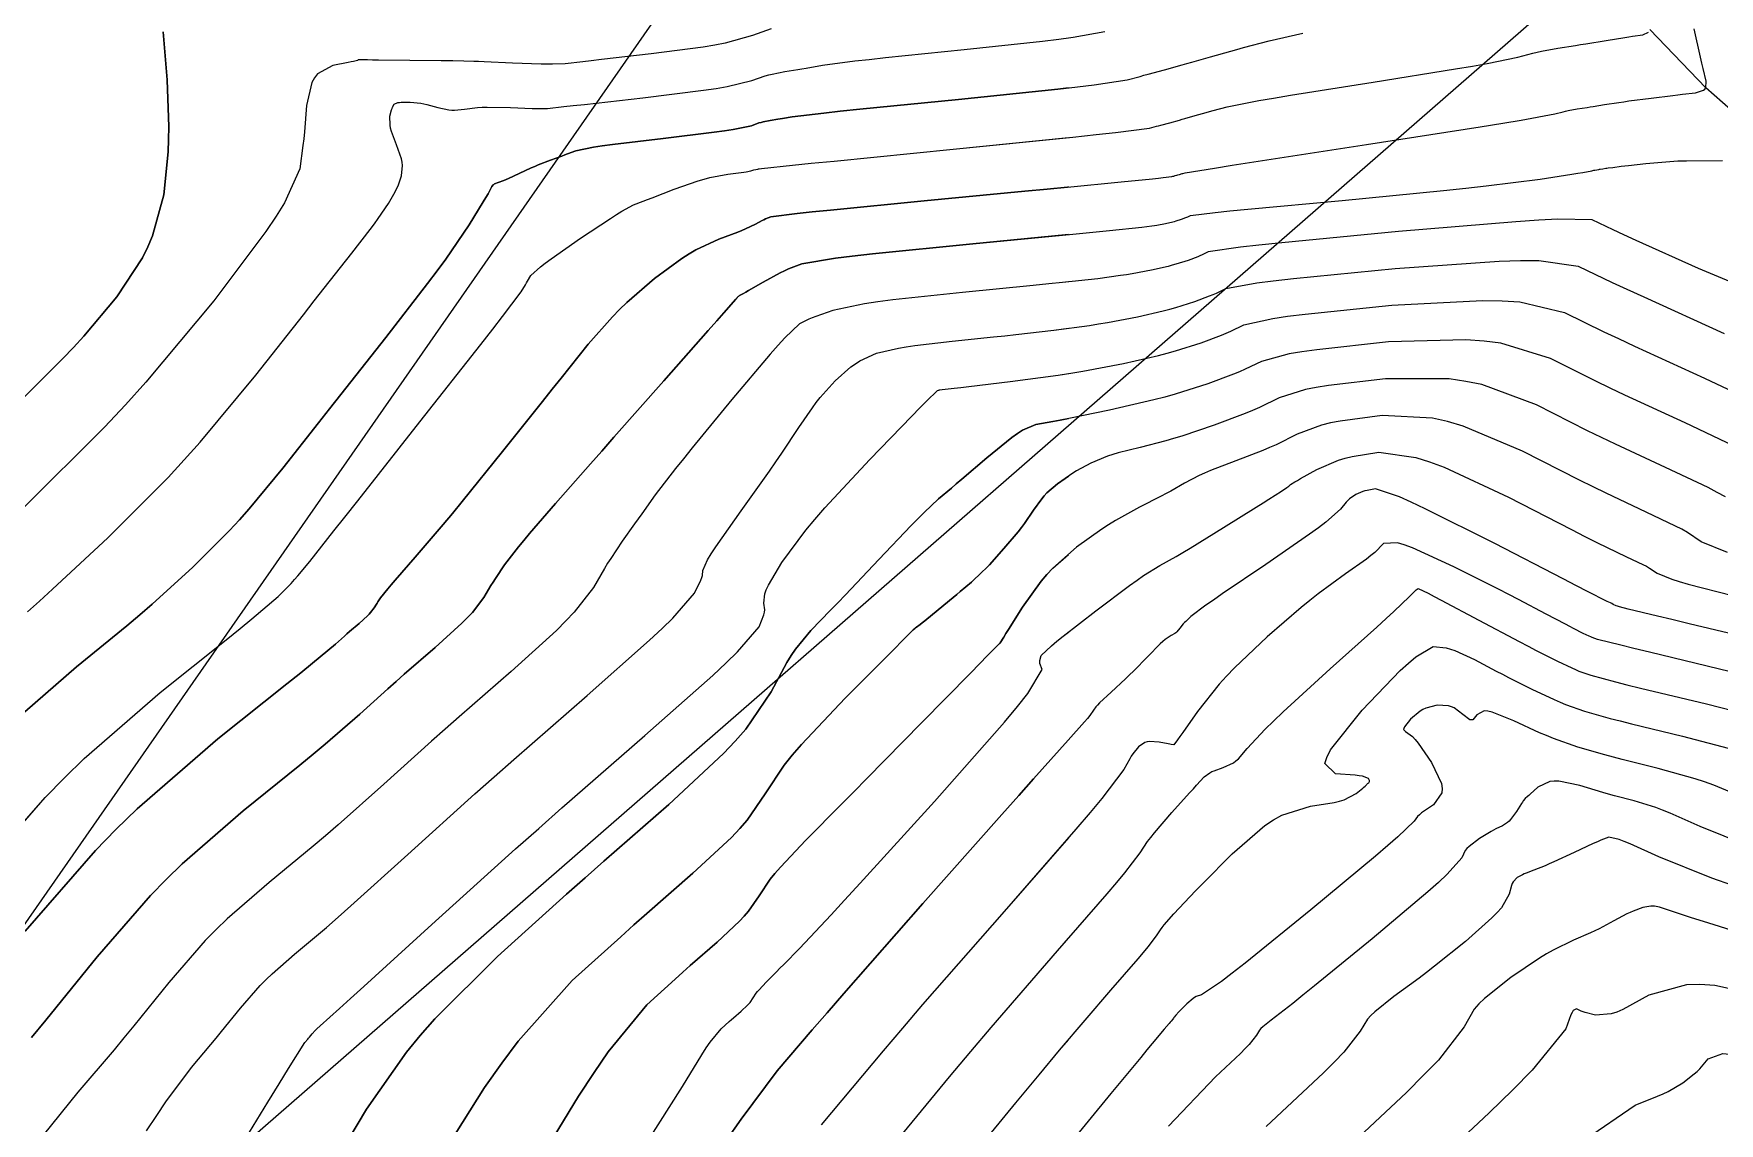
# Model space of a CAD drawing. Header units: metres. Extents: x 837117 to 838479, y 1189012 to 1191015.
# Drawn here: x 837826.3 to 837905.5, y 1189576 to 1189627.2 of the extents above; entities that cross this region are included whole.
import ezdxf

# ---------------------------------------------------------------- set-up
doc = ezdxf.new("R2010")
doc.units = ezdxf.units.M
doc.header["$LTSCALE"] = 0.3
for name, color, linetype in [('COTAS 10', 1, 'Continuous'), ('COTAS INT', 252, 'Continuous'), ('DRENAJE', 5, 'Continuous'), ('VIA1', 50, 'Continuous'), ('VIA2', 121, 'Continuous')]:
    doc.layers.add(name, color=color, linetype=linetype)

msp = doc.modelspace()

# ---------------------------------------------------------------- linework, layer by layer
at = {"layer": 'COTAS 10'}
for points in [[(837825.726, 1189609.963), (837827.701, 1189611.924), (837828.2, 1189612.453), (837828.678, 1189612.977), (837830.233, 1189614.821), (837831.434, 1189616.656), (837831.689, 1189617.174), (837831.911, 1189617.697), (837832.431, 1189619.622), (837832.64, 1189621.638), (837832.665, 1189622.219), (837832.676, 1189622.809), (837832.596, 1189625.022), (837832.445, 1189626.898), (837832.411, 1189627.277)], [(837832.411, 1189627.277), (837832.445, 1189626.898), (837832.596, 1189625.022), (837832.676, 1189622.809), (837832.665, 1189622.219), (837832.64, 1189621.638), (837832.431, 1189619.622), (837831.911, 1189617.697), (837831.689, 1189617.174), (837831.434, 1189616.656), (837830.233, 1189614.821), (837828.678, 1189612.977), (837828.2, 1189612.453), (837827.701, 1189611.924), (837825.726, 1189609.963)], [(837825.93, 1189585.033), (837829.223, 1189588.816), (837830.191, 1189589.806), (837831.183, 1189590.773), (837834.967, 1189594.06), (837838.215, 1189596.647), (837838.869, 1189597.172), (837839.417, 1189597.614), (837840.509, 1189598.518), (837840.92, 1189598.889), (837841.038, 1189598.994), (837841.158, 1189599.1), (837841.608, 1189599.491), (837841.998, 1189599.845), (837842.08, 1189599.927), (837842.152, 1189600.002), (837842.317, 1189600.216), (837842.421, 1189600.392), (837842.453, 1189600.444), (837842.487, 1189600.496), (837842.621, 1189600.694), (837842.959, 1189601.11), (837843.12, 1189601.3), (837843.311, 1189601.522), (837844.249, 1189602.594), (837845.564, 1189604.136), (837845.993, 1189604.655), (837846.451, 1189605.213), (837848.341, 1189607.559), (837850.222, 1189609.917), (837850.674, 1189610.483), (837851.097, 1189611.01), (837852.375, 1189612.599), (837853.513, 1189613.889), (837853.846, 1189614.228), (837854.187, 1189614.559), (837855.488, 1189615.691), (837856.775, 1189616.632), (837857.108, 1189616.842), (837857.43, 1189617.031), (837858.511, 1189617.535), (837859.392, 1189617.864), (837859.589, 1189617.943), (837859.765, 1189618.017), (837860.232, 1189618.243), (837860.544, 1189618.411), (837860.623, 1189618.45), (837860.698, 1189618.485), (837860.943, 1189618.581), (837862.184, 1189618.742), (837862.888, 1189618.817), (837863.749, 1189618.905), (837868.157, 1189619.337), (837872.877, 1189619.79), (837873.933, 1189619.892), (837874.881, 1189619.983), (837877.401, 1189620.229), (837878.868, 1189620.376), (837879.152, 1189620.405), (837879.384, 1189620.43), (837879.78, 1189620.477), (837879.837, 1189620.492), (837879.873, 1189620.502), (837879.946, 1189620.522), (837880.025, 1189620.544), (837880.069, 1189620.556), (837880.151, 1189620.579), (837880.27, 1189620.613), (837880.299, 1189620.621), (837880.414, 1189620.652), (837881.795, 1189620.876), (837882.622, 1189621.005), (837883.642, 1189621.165), (837888.933, 1189621.983), (837894.273, 1189622.818), (837895.324, 1189622.987), (837896.191, 1189623.129), (837897.777, 1189623.42), (837898.168, 1189623.525), (837898.28, 1189623.551), (837898.395, 1189623.575), (837898.826, 1189623.652), (837899.292, 1189623.724), (837899.428, 1189623.746), (837899.569, 1189623.769), (837900.104, 1189623.858), (837900.779, 1189623.961), (837901.007, 1189623.993), (837901.254, 1189624.027), (837902.292, 1189624.159), (837903.316, 1189624.285), (837903.553, 1189624.314), (837903.77, 1189624.341), (837904.387, 1189624.416), (837904.758, 1189624.535), (837904.821, 1189624.588), (837904.866, 1189624.651), (837904.883, 1189624.953), (837904.737, 1189625.55), (837904.68, 1189625.799), (837904.615, 1189626.084), (837904.32, 1189627.416)], [(837874.923, 1189619.987), (837874.881, 1189619.983), (837873.933, 1189619.892), (837872.877, 1189619.79), (837868.157, 1189619.337), (837863.749, 1189618.905), (837862.888, 1189618.817), (837862.184, 1189618.742), (837860.943, 1189618.581), (837860.698, 1189618.485), (837860.623, 1189618.45), (837860.544, 1189618.411), (837860.232, 1189618.243), (837859.765, 1189618.017), (837859.589, 1189617.943), (837859.392, 1189617.864), (837858.511, 1189617.535), (837857.43, 1189617.031), (837857.108, 1189616.842), (837856.775, 1189616.632), (837855.488, 1189615.691), (837854.187, 1189614.559), (837853.846, 1189614.228), (837853.513, 1189613.889), (837852.375, 1189612.599), (837851.097, 1189611.01), (837850.674, 1189610.483), (837850.222, 1189609.917), (837848.341, 1189607.559), (837846.451, 1189605.213), (837845.993, 1189604.655), (837845.564, 1189604.136), (837844.249, 1189602.594), (837843.311, 1189601.522), (837843.12, 1189601.3), (837842.959, 1189601.11), (837842.621, 1189600.694), (837842.487, 1189600.496), (837842.453, 1189600.444), (837842.421, 1189600.392), (837842.317, 1189600.216), (837842.152, 1189600.002), (837842.08, 1189599.927), (837841.998, 1189599.845), (837841.608, 1189599.491), (837841.158, 1189599.1), (837841.038, 1189598.994), (837840.92, 1189598.889), (837840.509, 1189598.518), (837839.417, 1189597.614), (837838.869, 1189597.172), (837838.215, 1189596.647), (837834.967, 1189594.06), (837831.183, 1189590.773), (837830.191, 1189589.806), (837829.223, 1189588.816), (837825.93, 1189585.033)], [(837906.498, 1189607.675), (837903.893, 1189608.913), (837901.068, 1189610.21), (837900.364, 1189610.542), (837899.696, 1189610.862), (837897.565, 1189611.924), (837895.24, 1189612.644), (837894.448, 1189612.749), (837893.592, 1189612.814), (837889.966, 1189612.709), (837886.589, 1189612.343), (837885.89, 1189612.244), (837885.294, 1189612.145), (837883.995, 1189611.795), (837883.224, 1189611.423), (837882.961, 1189611.31), (837882.676, 1189611.193), (837881.469, 1189610.736), (837879.942, 1189610.252), (837879.456, 1189610.119), (837878.942, 1189609.986), (837876.857, 1189609.507), (837874.948, 1189609.112), (837874.546, 1189609.032), (837874.198, 1189608.965), (837873.398, 1189608.829), (837872.774, 1189608.557), (837872.538, 1189608.404), (837872.275, 1189608.219), (837871.094, 1189607.269), (837869.919, 1189606.263), (837869.66, 1189606.042), (837869.428, 1189605.846), (837868.83, 1189605.346), (837868.148, 1189604.704), (837867.865, 1189604.419), (837867.54, 1189604.086), (837866.025, 1189602.495), (837864.45, 1189600.83), (837864.089, 1189600.451), (837863.759, 1189600.106), (837862.835, 1189599.158), (837862.113, 1189598.278), (837861.911, 1189597.977), (837861.707, 1189597.651), (837860.962, 1189596.268), (837859.767, 1189594.518), (837859.281, 1189593.961), (837858.727, 1189593.372), (837856.162, 1189590.986), (837853.099, 1189588.313), (837852.231, 1189587.544), (837851.355, 1189586.763), (837848.117, 1189583.838), (837845.167, 1189580.91), (837844.473, 1189580.126), (837843.831, 1189579.355), (837841.955, 1189576.667), (837840.258, 1189573.802)], [(837840.258, 1189573.802), (837841.955, 1189576.667), (837843.831, 1189579.355), (837844.473, 1189580.126), (837845.167, 1189580.91), (837848.117, 1189583.838), (837851.355, 1189586.763), (837852.231, 1189587.544), (837853.099, 1189588.313), (837856.162, 1189590.986), (837858.727, 1189593.372), (837859.281, 1189593.961), (837859.767, 1189594.518), (837860.962, 1189596.268), (837861.707, 1189597.651), (837861.911, 1189597.977), (837862.113, 1189598.278), (837862.835, 1189599.158), (837863.759, 1189600.106), (837864.089, 1189600.451), (837864.45, 1189600.83), (837866.025, 1189602.495), (837867.54, 1189604.086), (837867.865, 1189604.419), (837868.148, 1189604.704), (837868.83, 1189605.346), (837869.428, 1189605.846), (837869.66, 1189606.042), (837869.919, 1189606.263), (837871.094, 1189607.269), (837872.275, 1189608.219), (837872.538, 1189608.404), (837872.774, 1189608.557), (837873.398, 1189608.829), (837874.198, 1189608.965), (837874.546, 1189609.032), (837874.923, 1189609.107)], [(837906.026, 1189597.221), (837902.224, 1189598.132), (837901.479, 1189598.312), (837900.868, 1189598.461), (837899.771, 1189598.736), (837899.531, 1189598.822), (837899.459, 1189598.852), (837899.385, 1189598.884), (837899.098, 1189599.018), (837898.649, 1189599.248), (837898.473, 1189599.341), (837898.274, 1189599.445), (837897.368, 1189599.926), (837896.062, 1189600.609), (837895.61, 1189600.841), (837895.12, 1189601.091), (837893.024, 1189602.151), (837891.09, 1189603.036), (837890.701, 1189603.176), (837890.376, 1189603.272), (837889.732, 1189603.238), (837889.317, 1189602.819), (837889.137, 1189602.671), (837888.929, 1189602.509), (837887.939, 1189601.811), (837886.659, 1189600.879), (837886.269, 1189600.57), (837885.862, 1189600.239), (837884.26, 1189598.86), (837882.72, 1189597.396), (837882.352, 1189597.011), (837882.01, 1189596.635), (837880.986, 1189595.351), (837880.293, 1189594.364), (837880.16, 1189594.176), (837880.051, 1189594.024), (837879.872, 1189593.78), (837879.759, 1189593.797), (837879.693, 1189593.81), (837879.611, 1189593.826), (837879.193, 1189593.914), (837878.728, 1189593.948), (837878.618, 1189593.93), (837878.515, 1189593.9), (837878.211, 1189593.694), (837877.954, 1189593.358), (837877.88, 1189593.246), (837877.806, 1189593.126), (837877.53, 1189592.623), (837876.496, 1189591.263), (837875.944, 1189590.602), (837875.277, 1189589.818), (837871.905, 1189585.957), (837868.079, 1189581.582), (837867.126, 1189580.473), (837866.218, 1189579.409), (837863.32, 1189575.937)], [(837906.132, 1189587.181), (837905.145, 1189587.528), (837902.663, 1189588.518), (837901.31, 1189589.134), (837901.034, 1189589.247), (837900.801, 1189589.335), (837900.314, 1189589.444), (837899.936, 1189589.3), (837899.771, 1189589.228), (837899.58, 1189589.143), (837898.673, 1189588.722), (837897.728, 1189588.284), (837897.513, 1189588.189), (837897.318, 1189588.105), (837896.785, 1189587.894), (837896.42, 1189587.756), (837896.332, 1189587.719), (837896.25, 1189587.681), (837896, 1189587.545), (837895.814, 1189587.343), (837895.771, 1189587.264), (837895.733, 1189587.174), (837895.629, 1189586.763), (837895.266, 1189586.133), (837895.065, 1189585.904), (837894.82, 1189585.652), (837893.569, 1189584.545), (837892.121, 1189583.382), (837891.75, 1189583.094), (837891.394, 1189582.821), (837890.217, 1189581.958), (837889.311, 1189581.243), (837889.125, 1189581.064), (837888.967, 1189580.893), (837888.631, 1189580.34), (837887.861, 1189579.347), (837887.43, 1189578.898), (837886.904, 1189578.374), (837884.218, 1189575.851)], [(837874.923, 1189589.413), (837871.905, 1189585.957), (837868.079, 1189581.582), (837867.126, 1189580.473), (837866.218, 1189579.409), (837863.32, 1189575.937)]]:
    msp.add_lwpolyline(points, dxfattribs=at)
at = {"layer": 'COTAS INT'}
for points in [[(837824.923, 1189589.084), (837826.857, 1189591.304), (837827.767, 1189592.236), (837828.701, 1189593.145), (837832.263, 1189596.239), (837835.371, 1189598.724), (837836.017, 1189599.249), (837836.572, 1189599.703), (837837.802, 1189600.756), (837838.412, 1189601.369), (837838.576, 1189601.546), (837838.737, 1189601.726), (837839.3, 1189602.403), (837840.426, 1189603.831), (837840.942, 1189604.485), (837841.546, 1189605.251), (837844.467, 1189608.951), (837847.323, 1189612.583), (837847.888, 1189613.307), (837848.353, 1189613.909), (837849.217, 1189615.063), (837849.423, 1189615.396), (837849.475, 1189615.481), (837849.524, 1189615.561), (837849.682, 1189615.824), (837850.125, 1189616.238), (837850.354, 1189616.415), (837850.629, 1189616.618), (837852.008, 1189617.576), (837853.412, 1189618.507), (837853.703, 1189618.693), (837853.953, 1189618.848), (837854.501, 1189619.149), (837854.959, 1189619.321), (837855.152, 1189619.394), (837855.372, 1189619.479), (837856.406, 1189619.88), (837857.535, 1189620.279), (837857.815, 1189620.362), (837858.081, 1189620.434), (837858.925, 1189620.595), (837859.55, 1189620.67), (837859.677, 1189620.688), (837859.785, 1189620.704), (837860.009, 1189620.751), (837860.103, 1189620.784), (837860.153, 1189620.798), (837860.241, 1189620.816), (837860.335, 1189620.83), (837860.363, 1189620.835), (837860.393, 1189620.84), (837860.509, 1189620.86), (837861.965, 1189621.012), (837862.838, 1189621.1), (837863.916, 1189621.207), (837869.509, 1189621.763), (837875.137, 1189622.33), (837876.237, 1189622.446), (837877.137, 1189622.544), (837878.734, 1189622.746), (837879.063, 1189622.837), (837879.164, 1189622.865), (837879.27, 1189622.894), (837879.689, 1189623.008), (837880.143, 1189623.133), (837880.271, 1189623.168), (837880.4, 1189623.205), (837880.872, 1189623.339), (837881.395, 1189623.486), (837881.556, 1189623.531), (837881.724, 1189623.576), (837882.387, 1189623.755), (837883.867, 1189624.047), (837884.551, 1189624.165), (837885.353, 1189624.298), (837889.235, 1189624.913), (837893.111, 1189625.531), (837893.909, 1189625.666), (837894.587, 1189625.786), (837896.04, 1189626.091), (837896.736, 1189626.279), (837896.937, 1189626.325), (837897.141, 1189626.369), (837897.908, 1189626.505), (837898.738, 1189626.634), (837898.982, 1189626.673), (837899.232, 1189626.713), (837900.186, 1189626.871), (837901.053, 1189627.015), (837901.249, 1189627.046), (837901.425, 1189627.073), (837901.902, 1189627.14), (837902.165, 1189627.257)], [(837860.972, 1189627.41), (837860.088, 1189627.097), (837858.81, 1189626.746), (837858.323, 1189626.652), (837857.778, 1189626.559), (837855.328, 1189626.234), (837852.988, 1189625.971), (837852.512, 1189625.918), (837852.111, 1189625.872), (837851.282, 1189625.777), (837850.695, 1189625.757), (837850.446, 1189625.759), (837850.159, 1189625.764), (837848.811, 1189625.811), (837847.492, 1189625.867), (837847.223, 1189625.878), (837846.995, 1189625.887), (837846.523, 1189625.904), (837846.011, 1189625.91), (837845.758, 1189625.913), (837845.457, 1189625.917), (837842.514, 1189625.948), (837842.233, 1189625.951), (837842.003, 1189625.954), (837841.614, 1189625.959), (837841.573, 1189625.956), (837841.563, 1189625.954), (837841.554, 1189625.951), (837841.53, 1189625.935), (837841.342, 1189625.886), (837841.23, 1189625.861), (837841.093, 1189625.832), (837840.381, 1189625.689), (837839.655, 1189625.298), (837839.509, 1189625.112), (837839.387, 1189624.893), (837839.144, 1189623.822), (837839.042, 1189622.58), (837839.008, 1189622.253), (837838.973, 1189621.933), (837838.826, 1189620.838), (837838.109, 1189619.25), (837837.714, 1189618.618), (837837.234, 1189617.904), (837834.792, 1189614.633), (837831.592, 1189610.818), (837830.633, 1189609.761), (837829.644, 1189608.703), (837825.81, 1189604.882)], [(837860.972, 1189627.41), (837860.088, 1189627.097), (837858.81, 1189626.746), (837858.323, 1189626.652), (837857.778, 1189626.559), (837855.328, 1189626.234), (837852.988, 1189625.971), (837852.512, 1189625.918), (837852.111, 1189625.872), (837851.282, 1189625.777), (837850.695, 1189625.757), (837850.446, 1189625.759), (837850.159, 1189625.764), (837848.811, 1189625.811), (837847.492, 1189625.867), (837847.223, 1189625.878), (837846.995, 1189625.887), (837846.523, 1189625.904), (837846.011, 1189625.91), (837845.758, 1189625.913), (837845.457, 1189625.917), (837842.514, 1189625.948), (837842.233, 1189625.951), (837842.003, 1189625.954), (837841.614, 1189625.959), (837841.573, 1189625.956), (837841.563, 1189625.954), (837841.554, 1189625.951), (837841.53, 1189625.935), (837841.342, 1189625.886), (837841.23, 1189625.861), (837841.093, 1189625.832), (837840.381, 1189625.689), (837839.655, 1189625.298), (837839.509, 1189625.112), (837839.387, 1189624.893), (837839.144, 1189623.822), (837839.042, 1189622.58), (837839.008, 1189622.253), (837838.973, 1189621.933), (837838.826, 1189620.838), (837838.109, 1189619.25), (837837.714, 1189618.618), (837837.234, 1189617.904), (837834.792, 1189614.633), (837831.592, 1189610.818), (837830.633, 1189609.761), (837829.644, 1189608.703), (837825.81, 1189604.882)], [(837825.912, 1189595.342), (837828.332, 1189597.444), (837830.706, 1189599.381), (837831.311, 1189599.894), (837831.893, 1189600.397), (837833.804, 1189602.132), (837835.524, 1189603.859), (837835.986, 1189604.358), (837836.44, 1189604.865), (837838.028, 1189606.772), (837839.709, 1189608.909), (837840.223, 1189609.562), (837840.758, 1189610.24), (837842.866, 1189612.911), (837844.83, 1189615.453), (837845.275, 1189616.051), (837845.678, 1189616.603), (837846.773, 1189618.212), (837847.434, 1189619.284), (837847.562, 1189619.496), (837847.667, 1189619.672), (837847.848, 1189620.003), (837847.909, 1189620.088), (837847.938, 1189620.109), (837847.972, 1189620.129), (837848.139, 1189620.191), (837848.413, 1189620.289), (837848.515, 1189620.332), (837848.627, 1189620.382), (837849.126, 1189620.619), (837849.699, 1189620.887), (837849.858, 1189620.956), (837850.018, 1189621.023), (837850.599, 1189621.247), (837851.136, 1189621.442), (837851.268, 1189621.491), (837851.393, 1189621.537), (837851.785, 1189621.687), (837852.626, 1189621.858), (837853.034, 1189621.918), (837853.518, 1189621.984), (837855.899, 1189622.27), (837858.283, 1189622.557), (837858.769, 1189622.625), (837859.18, 1189622.687), (837860.035, 1189622.866), (837860.392, 1189622.993), (837860.489, 1189623.021), (837860.584, 1189623.046), (837860.921, 1189623.114), (837861.278, 1189623.169), (837861.387, 1189623.187), (837861.5, 1189623.206), (837861.944, 1189623.282), (837863.431, 1189623.459), (837864.201, 1189623.541), (837865.127, 1189623.637), (837869.768, 1189624.103), (837874.423, 1189624.584), (837875.359, 1189624.688), (837876.141, 1189624.781), (837877.688, 1189625.015), (837878.289, 1189625.182), (837878.474, 1189625.233), (837878.667, 1189625.286), (837879.432, 1189625.494), (837880.261, 1189625.722), (837880.495, 1189625.787), (837880.73, 1189625.853), (837881.593, 1189626.098), (837882.549, 1189626.367), (837882.842, 1189626.448), (837883.148, 1189626.532), (837884.359, 1189626.858), (837885.94, 1189627.219)], [(837826.042, 1189600.038), (837826.604, 1189600.539), (837827.214, 1189601.091), (837829.807, 1189603.507), (837832.637, 1189606.348), (837833.396, 1189607.169), (837834.144, 1189608.004), (837836.755, 1189611.142), (837838.993, 1189613.987), (837839.505, 1189614.638), (837839.971, 1189615.229), (837841.265, 1189616.871), (837842.132, 1189617.993), (837842.328, 1189618.257), (837842.506, 1189618.501), (837842.989, 1189619.211), (837843.303, 1189619.762), (837843.374, 1189619.905), (837843.438, 1189620.044), (837843.609, 1189620.511), (837843.649, 1189621.002), (837843.629, 1189621.155), (837843.597, 1189621.316), (837843.369, 1189621.962), (837843.131, 1189622.592), (837843.092, 1189622.743), (837843.065, 1189622.884), (837843.061, 1189623.309), (837843.135, 1189623.615), (837843.156, 1189623.681), (837843.178, 1189623.739), (837843.26, 1189623.881), (837843.426, 1189623.948), (837843.5, 1189623.959), (837843.587, 1189623.967), (837844.005, 1189623.969), (837844.509, 1189623.92), (837844.65, 1189623.896), (837844.793, 1189623.867), (837845.315, 1189623.726), (837845.827, 1189623.609), (837845.963, 1189623.597), (837846.097, 1189623.593), (837846.561, 1189623.648), (837847.164, 1189623.726), (837847.386, 1189623.737), (837847.631, 1189623.742), (837848.714, 1189623.721), (837849.734, 1189623.681), (837849.94, 1189623.675), (837850.112, 1189623.671), (837850.458, 1189623.673), (837851.224, 1189623.76), (837851.661, 1189623.809), (837852.195, 1189623.869), (837854.939, 1189624.176), (837857.781, 1189624.53), (837858.377, 1189624.62), (837858.891, 1189624.705), (837860.062, 1189624.982), (837860.682, 1189625.201), (837860.85, 1189625.25), (837861.016, 1189625.294), (837861.6, 1189625.412), (837862.221, 1189625.508), (837862.41, 1189625.539), (837862.607, 1189625.572), (837863.379, 1189625.705), (837864.897, 1189625.906), (837865.564, 1189625.982), (837866.339, 1189626.066), (837870.027, 1189626.444), (837873.709, 1189626.837), (837874.481, 1189626.931), (837875.144, 1189627.019), (837876.642, 1189627.284)], [(837826.042, 1189600.038), (837826.604, 1189600.539), (837827.214, 1189601.091), (837829.807, 1189603.507), (837832.637, 1189606.348), (837833.396, 1189607.169), (837834.144, 1189608.004), (837836.755, 1189611.142), (837838.993, 1189613.987), (837839.505, 1189614.638), (837839.971, 1189615.229), (837841.265, 1189616.871), (837842.132, 1189617.993), (837842.328, 1189618.257), (837842.506, 1189618.501), (837842.989, 1189619.211), (837843.303, 1189619.762), (837843.374, 1189619.905), (837843.438, 1189620.044), (837843.609, 1189620.511), (837843.649, 1189621.002), (837843.629, 1189621.155), (837843.597, 1189621.316), (837843.369, 1189621.962), (837843.131, 1189622.592), (837843.092, 1189622.743), (837843.065, 1189622.884), (837843.061, 1189623.309), (837843.135, 1189623.615), (837843.156, 1189623.681), (837843.178, 1189623.739), (837843.26, 1189623.881), (837843.426, 1189623.948), (837843.5, 1189623.959), (837843.587, 1189623.967), (837844.005, 1189623.969), (837844.509, 1189623.92), (837844.65, 1189623.896), (837844.793, 1189623.867), (837845.315, 1189623.726), (837845.827, 1189623.609), (837845.963, 1189623.597), (837846.097, 1189623.593), (837846.561, 1189623.648), (837847.164, 1189623.726), (837847.386, 1189623.737), (837847.631, 1189623.742), (837848.714, 1189623.721), (837849.734, 1189623.681), (837849.94, 1189623.675), (837850.112, 1189623.671), (837850.458, 1189623.673), (837851.224, 1189623.76), (837851.661, 1189623.809), (837852.195, 1189623.869), (837854.939, 1189624.176), (837857.781, 1189624.53), (837858.377, 1189624.62), (837858.891, 1189624.705), (837860.062, 1189624.982), (837860.682, 1189625.201), (837860.85, 1189625.25), (837861.016, 1189625.294), (837861.6, 1189625.412), (837862.221, 1189625.508), (837862.41, 1189625.539), (837862.607, 1189625.572), (837863.379, 1189625.705), (837864.897, 1189625.906), (837865.564, 1189625.982), (837866.339, 1189626.066), (837870.027, 1189626.444), (837873.709, 1189626.837), (837874.481, 1189626.931), (837874.923, 1189626.99)], [(837874.923, 1189624.64), (837874.423, 1189624.584), (837869.768, 1189624.103), (837865.127, 1189623.637), (837864.201, 1189623.541), (837863.431, 1189623.459), (837861.944, 1189623.282), (837861.5, 1189623.206), (837861.387, 1189623.187), (837861.278, 1189623.169), (837860.921, 1189623.114), (837860.584, 1189623.046), (837860.489, 1189623.021), (837860.392, 1189622.993), (837860.035, 1189622.866), (837859.18, 1189622.687), (837858.769, 1189622.625), (837858.283, 1189622.557), (837855.899, 1189622.27), (837853.518, 1189621.984), (837853.034, 1189621.918), (837852.626, 1189621.858), (837851.785, 1189621.687), (837851.393, 1189621.537), (837851.268, 1189621.491), (837851.136, 1189621.442), (837850.599, 1189621.247), (837850.018, 1189621.023), (837849.858, 1189620.956), (837849.699, 1189620.887), (837849.126, 1189620.619), (837848.627, 1189620.382), (837848.515, 1189620.332), (837848.413, 1189620.289), (837848.139, 1189620.191), (837847.972, 1189620.129), (837847.938, 1189620.109), (837847.909, 1189620.088), (837847.848, 1189620.003), (837847.667, 1189619.672), (837847.562, 1189619.496), (837847.434, 1189619.284), (837846.773, 1189618.212), (837845.678, 1189616.603), (837845.275, 1189616.051), (837844.83, 1189615.453), (837842.866, 1189612.911), (837840.758, 1189610.24), (837840.223, 1189609.562), (837839.709, 1189608.909), (837838.028, 1189606.772), (837836.44, 1189604.865), (837835.986, 1189604.358), (837835.524, 1189603.859), (837833.804, 1189602.132), (837831.893, 1189600.397), (837831.311, 1189599.894), (837830.706, 1189599.381), (837828.332, 1189597.444), (837825.912, 1189595.342)], [(837823.761, 1189587.749), (837826.857, 1189591.304), (837827.767, 1189592.236), (837828.701, 1189593.145), (837832.263, 1189596.239), (837835.371, 1189598.724), (837836.017, 1189599.249), (837836.572, 1189599.703), (837837.802, 1189600.756), (837838.412, 1189601.369), (837838.576, 1189601.546), (837838.737, 1189601.726), (837839.3, 1189602.403), (837840.426, 1189603.831), (837840.942, 1189604.485), (837841.546, 1189605.251), (837844.467, 1189608.951), (837847.323, 1189612.583), (837847.888, 1189613.307), (837848.353, 1189613.909), (837849.217, 1189615.063), (837849.423, 1189615.396), (837849.475, 1189615.481), (837849.524, 1189615.561), (837849.682, 1189615.824), (837850.125, 1189616.238), (837850.354, 1189616.415), (837850.629, 1189616.618), (837852.008, 1189617.576), (837853.412, 1189618.507), (837853.703, 1189618.693), (837853.953, 1189618.848), (837854.501, 1189619.149), (837854.959, 1189619.321), (837855.152, 1189619.394), (837855.372, 1189619.479), (837856.406, 1189619.88), (837857.535, 1189620.279), (837857.815, 1189620.362), (837858.081, 1189620.434), (837858.925, 1189620.595), (837859.55, 1189620.67), (837859.677, 1189620.688), (837859.785, 1189620.704), (837860.009, 1189620.751), (837860.103, 1189620.784), (837860.153, 1189620.798), (837860.241, 1189620.816), (837860.335, 1189620.83), (837860.363, 1189620.835), (837860.393, 1189620.84), (837860.509, 1189620.86), (837861.965, 1189621.012), (837862.838, 1189621.1), (837863.916, 1189621.207), (837869.509, 1189621.763), (837874.923, 1189622.308)], [(837826.222, 1189580.033), (837826.895, 1189580.85), (837829.3, 1189583.828), (837831.805, 1189586.704), (837832.541, 1189587.458), (837833.295, 1189588.193), (837836.172, 1189590.692), (837838.834, 1189592.835), (837839.453, 1189593.344), (837840.02, 1189593.818), (837841.639, 1189595.226), (837842.963, 1189596.419), (837843.344, 1189596.757), (837843.731, 1189597.099), (837845.18, 1189598.361), (837846.437, 1189599.5), (837846.703, 1189599.764), (837846.933, 1189600.006), (837847.467, 1189600.697), (837847.8, 1189601.265), (837847.904, 1189601.43), (837848.013, 1189601.598), (837848.446, 1189602.236), (837849.096, 1189603.081), (837849.341, 1189603.38), (837849.615, 1189603.707), (837850.84, 1189605.123), (837852.478, 1189606.98), (837853.012, 1189607.585), (837853.581, 1189608.23), (837855.927, 1189610.886), (837858.01, 1189613.245), (837858.414, 1189613.702), (837858.742, 1189614.074), (837859.301, 1189614.712), (837859.361, 1189614.784), (837859.374, 1189614.8), (837859.421, 1189614.847), (837859.447, 1189614.865), (837859.459, 1189614.873), (837859.481, 1189614.883), (837859.663, 1189614.985), (837859.771, 1189615.046), (837859.904, 1189615.122), (837860.592, 1189615.518), (837861.387, 1189615.949), (837861.588, 1189616.047), (837861.78, 1189616.136), (837862.404, 1189616.382), (837863.981, 1189616.638), (837864.774, 1189616.734), (837865.722, 1189616.841), (837870.433, 1189617.318), (837875.131, 1189617.769), (837876.07, 1189617.861), (837876.852, 1189617.937), (837878.371, 1189618.093), (837878.843, 1189618.156), (837878.965, 1189618.175), (837879.084, 1189618.194), (837879.482, 1189618.269), (837879.825, 1189618.348), (837879.91, 1189618.37), (837879.99, 1189618.392), (837880.242, 1189618.472), (837880.441, 1189618.547), (837880.488, 1189618.567), (837880.532, 1189618.585), (837880.659, 1189618.647), (837881.814, 1189618.791), (837882.505, 1189618.861), (837883.358, 1189618.945), (837887.779, 1189619.36), (837892.536, 1189619.818), (837893.6, 1189619.929), (837894.554, 1189620.034), (837897.087, 1189620.358), (837898.565, 1189620.588), (837898.854, 1189620.634), (837899.091, 1189620.673), (837899.514, 1189620.748), (837899.599, 1189620.771), (837899.624, 1189620.777), (837899.649, 1189620.782), (837899.743, 1189620.799), (837899.845, 1189620.815), (837899.875, 1189620.819), (837899.906, 1189620.824), (837900.023, 1189620.844), (837900.17, 1189620.866), (837900.22, 1189620.873), (837900.274, 1189620.881), (837900.501, 1189620.91), (837900.892, 1189620.958), (837901.227, 1189620.999), (837902.045, 1189621.098), (837903.178, 1189621.191), (837903.555, 1189621.208), (837903.958, 1189621.221), (837905.641, 1189621.238)], [(837907.599, 1189614.873), (837904.519, 1189616.16), (837901.6, 1189617.478), (837901.012, 1189617.746), (837900.518, 1189617.972), (837899.529, 1189618.437), (837897.908, 1189618.469), (837897.017, 1189618.422), (837895.935, 1189618.35), (837890.426, 1189617.889), (837884.943, 1189617.366), (837883.877, 1189617.255), (837883.006, 1189617.159), (837881.493, 1189616.934), (837881.205, 1189616.795), (837881.106, 1189616.753), (837881, 1189616.709), (837880.549, 1189616.538), (837879.978, 1189616.357), (837879.797, 1189616.308), (837879.605, 1189616.258), (837878.825, 1189616.079), (837877.925, 1189615.909), (837877.656, 1189615.865), (837877.379, 1189615.822), (837876.309, 1189615.678), (837874.651, 1189615.497), (837874.002, 1189615.431), (837873.272, 1189615.358), (837869.953, 1189615.035), (837866.674, 1189614.68), (837865.97, 1189614.586), (837865.354, 1189614.495), (837863.865, 1189614.182), (837863.068, 1189613.905), (837862.888, 1189613.836), (837862.726, 1189613.771), (837862.29, 1189613.564), (837861.609, 1189612.906), (837861.293, 1189612.557), (837860.922, 1189612.135), (837859.121, 1189610.007), (837857.253, 1189607.736), (837856.84, 1189607.225), (837856.472, 1189606.764), (837855.52, 1189605.522), (837854.882, 1189604.635), (837854.713, 1189604.399), (837854.547, 1189604.166), (837853.973, 1189603.356), (837853.428, 1189602.544), (837853.281, 1189602.31), (837853.134, 1189602.072), (837852.616, 1189601.177), (837851.714, 1189600.011), (837851.325, 1189599.602), (837850.876, 1189599.155), (837848.753, 1189597.23), (837846.305, 1189595.098), (837845.651, 1189594.521), (837845.007, 1189593.949), (837842.77, 1189591.933), (837840.623, 1189590.022), (837840.037, 1189589.517), (837839.454, 1189589.023), (837837.378, 1189587.325), (837835.407, 1189585.612), (837834.89, 1189585.109), (837834.386, 1189584.593), (837832.67, 1189582.622), (837831.023, 1189580.582), (837830.561, 1189580.022), (837830.098, 1189579.464), (837828.406, 1189577.467), (837826.778, 1189575.451)], [(837874.923, 1189617.749), (837870.433, 1189617.318), (837865.722, 1189616.841), (837864.774, 1189616.734), (837863.981, 1189616.638), (837862.404, 1189616.382), (837861.78, 1189616.136), (837861.588, 1189616.047), (837861.387, 1189615.949), (837860.592, 1189615.518), (837859.904, 1189615.122), (837859.771, 1189615.046), (837859.663, 1189614.985), (837859.481, 1189614.883), (837859.459, 1189614.873), (837859.447, 1189614.865), (837859.421, 1189614.847), (837859.374, 1189614.8), (837859.361, 1189614.784), (837859.301, 1189614.712), (837858.742, 1189614.074), (837858.414, 1189613.702), (837858.01, 1189613.245), (837855.927, 1189610.886), (837853.581, 1189608.23), (837853.012, 1189607.585), (837852.478, 1189606.98), (837850.84, 1189605.123), (837849.615, 1189603.707), (837849.341, 1189603.38), (837849.096, 1189603.081), (837848.446, 1189602.236), (837848.013, 1189601.598), (837847.904, 1189601.43), (837847.8, 1189601.265), (837847.467, 1189600.697), (837846.933, 1189600.006), (837846.703, 1189599.764), (837846.437, 1189599.5), (837845.18, 1189598.361), (837843.731, 1189597.099), (837843.344, 1189596.757), (837842.963, 1189596.419), (837841.639, 1189595.226), (837840.02, 1189593.818), (837839.453, 1189593.344), (837838.834, 1189592.835), (837836.172, 1189590.692), (837833.295, 1189588.193), (837832.541, 1189587.458), (837831.805, 1189586.704), (837829.3, 1189583.828), (837826.895, 1189580.85), (837826.222, 1189580.033)], [(837831.631, 1189575.65), (837832.105, 1189576.374), (837832.536, 1189577.015), (837833.737, 1189578.632), (837834.651, 1189579.711), (837834.901, 1189580.012), (837835.15, 1189580.315), (837836.04, 1189581.417), (837836.967, 1189582.481), (837837.239, 1189582.76), (837837.519, 1189583.032), (837838.583, 1189583.957), (837840.074, 1189585.211), (837840.621, 1189585.69), (837841.227, 1189586.226), (837843.901, 1189588.64), (837847.051, 1189591.48), (837847.957, 1189592.284), (837848.878, 1189593.097), (837852.325, 1189596.099), (837855.253, 1189598.697), (837855.845, 1189599.254), (837856.344, 1189599.741), (837857.356, 1189600.916), (837857.658, 1189601.516), (837857.708, 1189601.64), (837857.744, 1189601.746), (837857.751, 1189601.979), (837857.974, 1189602.479), (837858.146, 1189602.753), (837858.365, 1189603.086), (837859.552, 1189604.781), (837860.879, 1189606.644), (837861.186, 1189607.084), (837861.466, 1189607.491), (837862.259, 1189608.685), (837862.9, 1189609.618), (837863.085, 1189609.86), (837863.272, 1189610.096), (837863.973, 1189610.887), (837864.709, 1189611.539), (837864.919, 1189611.686), (837865.13, 1189611.818), (837865.914, 1189612.175), (837866.946, 1189612.422), (837867.313, 1189612.486), (837867.717, 1189612.547), (837869.472, 1189612.752), (837871.414, 1189612.946), (837871.935, 1189613.001), (837872.449, 1189613.057), (837874.247, 1189613.264), (837875.915, 1189613.488), (837876.346, 1189613.554), (837876.765, 1189613.623), (837878.169, 1189613.888), (837879.384, 1189614.167), (837879.683, 1189614.245), (837879.966, 1189614.322), (837880.856, 1189614.604), (837881.559, 1189614.87), (837881.724, 1189614.938), (837881.878, 1189615.004), (837882.327, 1189615.221), (837883.769, 1189615.488), (837884.548, 1189615.585), (837885.492, 1189615.692), (837890.272, 1189616.163), (837895.154, 1189616.505), (837896.161, 1189616.531), (837897.019, 1189616.527), (837898.874, 1189616.266), (837900.461, 1189615.504), (837901.15, 1189615.185), (837901.946, 1189614.82), (837905.724, 1189613.108)], [(837874.923, 1189615.527), (837874.651, 1189615.497), (837874.002, 1189615.431), (837873.272, 1189615.358), (837869.953, 1189615.035), (837866.674, 1189614.68), (837865.97, 1189614.586), (837865.354, 1189614.495), (837863.865, 1189614.182), (837863.068, 1189613.905), (837862.888, 1189613.836), (837862.726, 1189613.771), (837862.29, 1189613.564), (837861.609, 1189612.906), (837861.293, 1189612.557), (837860.922, 1189612.135), (837859.121, 1189610.007), (837857.253, 1189607.736), (837856.84, 1189607.225), (837856.472, 1189606.764), (837855.52, 1189605.522), (837854.882, 1189604.635), (837854.713, 1189604.399), (837854.547, 1189604.166), (837853.973, 1189603.356), (837853.428, 1189602.544), (837853.281, 1189602.31), (837853.134, 1189602.072), (837852.616, 1189601.177), (837851.714, 1189600.011), (837851.325, 1189599.602), (837850.876, 1189599.155), (837848.753, 1189597.23), (837846.305, 1189595.098), (837845.651, 1189594.521), (837845.007, 1189593.949), (837842.77, 1189591.933), (837840.623, 1189590.022), (837840.037, 1189589.517), (837839.454, 1189589.023), (837837.378, 1189587.325), (837835.407, 1189585.612), (837834.89, 1189585.109), (837834.386, 1189584.593), (837832.67, 1189582.622), (837831.023, 1189580.582), (837830.561, 1189580.022), (837830.098, 1189579.464), (837828.406, 1189577.467), (837826.778, 1189575.451)], [(837834.57, 1189572.487), (837837.319, 1189576.993), (837837.855, 1189577.867), (837838.294, 1189578.578), (837839.067, 1189579.796), (837839.203, 1189579.957), (837839.241, 1189580.002), (837839.278, 1189580.047), (837839.41, 1189580.211), (837839.548, 1189580.37), (837839.63, 1189580.452), (837839.789, 1189580.589), (837840.693, 1189581.399), (837841.205, 1189581.863), (837841.83, 1189582.43), (837845.031, 1189585.347), (837848.962, 1189588.895), (837850.047, 1189589.861), (837851.13, 1189590.82), (837855.031, 1189594.222), (837858.222, 1189597.045), (837858.858, 1189597.639), (837859.386, 1189598.152), (837860.4, 1189599.325), (837860.623, 1189599.887), (837860.654, 1189600.014), (837860.671, 1189600.129), (837860.617, 1189600.44), (837860.66, 1189600.874), (837860.737, 1189601.066), (837860.843, 1189601.289), (837861.462, 1189602.352), (837862.586, 1189603.865), (837863.01, 1189604.37), (837863.483, 1189604.914), (837865.6, 1189607.191), (837867.57, 1189609.223), (837867.949, 1189609.612), (837868.258, 1189609.926), (837868.774, 1189610.433), (837868.837, 1189610.448), (837868.86, 1189610.452), (837868.884, 1189610.456), (837868.991, 1189610.468), (837869.555, 1189610.534), (837869.867, 1189610.571), (837870.247, 1189610.616), (837872.185, 1189610.849), (837874.45, 1189611.153), (837875.037, 1189611.244), (837875.606, 1189611.337), (837877.513, 1189611.697), (837879.163, 1189612.077), (837879.569, 1189612.182), (837879.954, 1189612.287), (837881.162, 1189612.67), (837882.117, 1189613.032), (837882.342, 1189613.124), (837882.551, 1189613.213), (837883.161, 1189613.508), (837884.531, 1189613.816), (837885.219, 1189613.914), (837886.04, 1189614.018), (837890.119, 1189614.436), (837894.373, 1189614.659), (837895.305, 1189614.64), (837896.13, 1189614.586), (837898.22, 1189614.095), (837900.078, 1189613.183), (837900.757, 1189612.864), (837901.507, 1189612.515), (837904.808, 1189611.011), (837908.027, 1189609.481)], [(837831.631, 1189575.65), (837832.105, 1189576.374), (837832.536, 1189577.015), (837833.737, 1189578.632), (837834.651, 1189579.711), (837834.901, 1189580.012), (837835.15, 1189580.315), (837836.04, 1189581.417), (837836.967, 1189582.481), (837837.239, 1189582.76), (837837.519, 1189583.032), (837838.583, 1189583.957), (837840.074, 1189585.211), (837840.621, 1189585.69), (837841.227, 1189586.226), (837843.901, 1189588.64), (837847.051, 1189591.48), (837847.957, 1189592.284), (837848.878, 1189593.097), (837852.325, 1189596.099), (837855.253, 1189598.697), (837855.845, 1189599.254), (837856.344, 1189599.741), (837857.356, 1189600.916), (837857.658, 1189601.516), (837857.708, 1189601.64), (837857.744, 1189601.746), (837857.751, 1189601.979), (837857.974, 1189602.479), (837858.146, 1189602.753), (837858.365, 1189603.086), (837859.552, 1189604.781), (837860.879, 1189606.644), (837861.186, 1189607.084), (837861.466, 1189607.491), (837862.259, 1189608.685), (837862.9, 1189609.618), (837863.085, 1189609.86), (837863.272, 1189610.096), (837863.973, 1189610.887), (837864.709, 1189611.539), (837864.919, 1189611.686), (837865.13, 1189611.818), (837865.914, 1189612.175), (837866.946, 1189612.422), (837867.313, 1189612.486), (837867.717, 1189612.547), (837869.472, 1189612.752), (837871.414, 1189612.946), (837871.935, 1189613.001), (837872.449, 1189613.057), (837874.247, 1189613.264), (837874.923, 1189613.355)], [(837834.57, 1189572.487), (837837.319, 1189576.993), (837837.855, 1189577.867), (837838.294, 1189578.578), (837839.067, 1189579.796), (837839.203, 1189579.957), (837839.241, 1189580.002), (837839.278, 1189580.047), (837839.41, 1189580.211), (837839.548, 1189580.37), (837839.63, 1189580.452), (837839.789, 1189580.589), (837840.693, 1189581.399), (837841.205, 1189581.863), (837841.83, 1189582.43), (837845.031, 1189585.347), (837848.962, 1189588.895), (837850.047, 1189589.861), (837851.13, 1189590.82), (837855.031, 1189594.222), (837858.222, 1189597.045), (837858.858, 1189597.639), (837859.386, 1189598.152), (837860.4, 1189599.325), (837860.623, 1189599.887), (837860.654, 1189600.014), (837860.671, 1189600.129), (837860.617, 1189600.44), (837860.66, 1189600.874), (837860.737, 1189601.066), (837860.843, 1189601.289), (837861.462, 1189602.352), (837862.586, 1189603.865), (837863.01, 1189604.37), (837863.483, 1189604.914), (837865.6, 1189607.191), (837867.57, 1189609.223), (837867.949, 1189609.612), (837868.258, 1189609.926), (837868.774, 1189610.433), (837868.837, 1189610.448), (837868.86, 1189610.452), (837868.884, 1189610.456), (837868.991, 1189610.468), (837869.555, 1189610.534), (837869.867, 1189610.571), (837870.247, 1189610.616), (837872.185, 1189610.849), (837874.45, 1189611.153), (837874.923, 1189611.226)], [(837905.781, 1189605.433), (837905.401, 1189605.643), (837904.969, 1189605.869), (837902.977, 1189606.816), (837900.628, 1189607.905), (837899.972, 1189608.22), (837899.313, 1189608.541), (837896.911, 1189609.753), (837894.351, 1189610.702), (837893.592, 1189610.858), (837892.811, 1189610.969), (837889.812, 1189610.982), (837887.138, 1189610.669), (837886.561, 1189610.573), (837886.057, 1189610.474), (837884.829, 1189610.082), (837883.897, 1189609.632), (837883.579, 1189609.496), (837883.235, 1189609.354), (837881.776, 1189608.802), (837880.25, 1189608.285), (837879.864, 1189608.166), (837879.494, 1189608.058), (837878.289, 1189607.757), (837877.264, 1189607.501), (837877.008, 1189607.422), (837876.764, 1189607.34), (837875.982, 1189607.012), (837875.312, 1189606.651), (837875.139, 1189606.548), (837874.971, 1189606.443), (837874.41, 1189606.051), (837873.917, 1189605.616), (837873.793, 1189605.484), (837873.674, 1189605.347), (837873.287, 1189604.809), (837872.86, 1189604.185), (837872.715, 1189603.994), (837872.558, 1189603.794), (837871.895, 1189603.002), (837871.212, 1189602.246), (837871.042, 1189602.067), (837870.881, 1189601.903), (837870.368, 1189601.421), (837869.849, 1189600.982), (837869.685, 1189600.844), (837869.511, 1189600.7), (837868.805, 1189600.121), (837868.183, 1189599.616), (837868.061, 1189599.518), (837867.961, 1189599.439), (837867.783, 1189599.305), (837867.738, 1189599.277), (837867.723, 1189599.265), (837867.706, 1189599.25), (837867.632, 1189599.179), (837867.092, 1189598.636), (837866.781, 1189598.323), (837866.4, 1189597.94), (837864.441, 1189595.97), (837862.395, 1189593.803), (837861.958, 1189593.295), (837861.579, 1189592.828), (837860.678, 1189591.476), (837859.836, 1189590.242), (837859.493, 1189589.849), (837859.102, 1189589.434), (837857.292, 1189587.75), (837855.132, 1189585.864), (837854.52, 1189585.322), (837853.901, 1189584.771), (837851.617, 1189582.708), (837849.085, 1189579.872), (837848.31, 1189578.834), (837847.503, 1189577.686), (837844.325, 1189572.626)], [(837905.881, 1189602.813), (837904.652, 1189603.326), (837904.002, 1189603.761), (837903.739, 1189603.907), (837903.44, 1189604.063), (837902.061, 1189604.719), (837900.189, 1189605.6), (837899.579, 1189605.898), (837898.93, 1189606.22), (837896.257, 1189607.581), (837893.461, 1189608.76), (837892.735, 1189608.968), (837892.03, 1189609.123), (837889.659, 1189609.255), (837887.686, 1189608.995), (837887.233, 1189608.903), (837886.82, 1189608.803), (837885.663, 1189608.369), (837884.678, 1189607.88), (837884.374, 1189607.745), (837884.055, 1189607.61), (837882.79, 1189607.122), (837881.596, 1189606.665), (837881.323, 1189606.55), (837881.075, 1189606.44), (837880.384, 1189606.08), (837879.739, 1189605.706), (837879.519, 1189605.586), (837879.281, 1189605.46), (837878.271, 1189604.944), (837877.131, 1189604.315), (837876.811, 1189604.117), (837876.489, 1189603.907), (837875.308, 1189603.065), (837874.192, 1189602.079), (837873.91, 1189601.78), (837873.64, 1189601.469), (837872.765, 1189600.252), (837872.119, 1189599.208), (837871.994, 1189599.007), (837871.892, 1189598.844), (837871.719, 1189598.571), (837871.7, 1189598.551), (837871.696, 1189598.546), (837871.692, 1189598.543), (837871.681, 1189598.536), (837871.116, 1189597.964), (837870.763, 1189597.604), (837870.324, 1189597.158), (837868.027, 1189594.82), (837865.457, 1189592.205), (837864.845, 1189591.584), (837864.277, 1189591.009), (837862.587, 1189589.302), (837861.395, 1189588.04), (837861.141, 1189587.744), (837860.92, 1189587.472), (837860.395, 1189586.684), (837859.904, 1189585.965), (837859.704, 1189585.736), (837859.477, 1189585.495), (837858.423, 1189584.514), (837857.164, 1189583.416), (837856.808, 1189583.1), (837856.448, 1189582.779), (837855.117, 1189581.577), (837853.31, 1189579.358), (837852.649, 1189578.396), (837851.918, 1189577.283), (837848.7, 1189572.006)], [(837855.141, 1189575.124), (837856.8, 1189577.736), (837857.712, 1189579.231), (837857.918, 1189579.546), (837858.106, 1189579.818), (837858.617, 1189580.447), (837858.994, 1189580.787), (837859.096, 1189580.878), (837859.197, 1189580.967), (837859.553, 1189581.278), (837859.852, 1189581.556), (837859.916, 1189581.624), (837859.973, 1189581.689), (837860.112, 1189581.893), (837860.26, 1189582.116), (837860.323, 1189582.193), (837860.395, 1189582.276), (837860.732, 1189582.634), (837861.215, 1189583.121), (837861.379, 1189583.287), (837861.555, 1189583.466), (837862.299, 1189584.223), (837863.775, 1189585.795), (837864.413, 1189586.487), (837865.149, 1189587.291), (837868.636, 1189591.124), (837871.927, 1189594.849), (837872.541, 1189595.585), (837873.025, 1189596.193), (837873.696, 1189597.32), (837873.585, 1189597.598), (837873.576, 1189597.671), (837873.576, 1189597.741), (837873.653, 1189597.979), (837874.129, 1189598.437), (837874.38, 1189598.647), (837874.683, 1189598.893), (837876.206, 1189600.079), (837877.802, 1189601.27), (837878.149, 1189601.519), (837878.456, 1189601.733), (837879.226, 1189602.213), (837879.991, 1189602.638), (837880.295, 1189602.817), (837880.639, 1189603.023), (837882.214, 1189603.99), (837883.749, 1189604.948), (837884.067, 1189605.148), (837884.34, 1189605.319), (837884.942, 1189605.705), (837885.188, 1189605.874), (837885.237, 1189605.909), (837885.278, 1189605.939), (837885.355, 1189606.005), (837885.56, 1189606.134), (837885.68, 1189606.203), (837885.829, 1189606.287), (837886.596, 1189606.71), (837887.619, 1189607.151), (837887.929, 1189607.246), (837888.25, 1189607.329), (837889.505, 1189607.528), (837891.25, 1189607.278), (837891.879, 1189607.077), (837892.572, 1189606.819), (837895.602, 1189605.41), (837898.548, 1189603.899), (837899.187, 1189603.576), (837899.749, 1189603.295), (837901.145, 1189602.622), (837901.911, 1189602.257), (837902.077, 1189602.17), (837902.223, 1189602.09), (837902.584, 1189601.848), (837903.267, 1189601.563), (837903.616, 1189601.455), (837904.034, 1189601.334), (837906.121, 1189600.794)], [(837844.325, 1189572.626), (837847.503, 1189577.686), (837848.31, 1189578.834), (837849.085, 1189579.872), (837851.617, 1189582.708), (837853.901, 1189584.771), (837854.52, 1189585.322), (837855.132, 1189585.864), (837857.292, 1189587.75), (837859.102, 1189589.434), (837859.493, 1189589.849), (837859.836, 1189590.242), (837860.678, 1189591.476), (837861.579, 1189592.828), (837861.958, 1189593.295), (837862.395, 1189593.803), (837864.441, 1189595.97), (837866.4, 1189597.94), (837866.781, 1189598.323), (837867.092, 1189598.636), (837867.632, 1189599.179), (837867.706, 1189599.25), (837867.723, 1189599.265), (837867.738, 1189599.277), (837867.783, 1189599.305), (837867.961, 1189599.439), (837868.061, 1189599.518), (837868.183, 1189599.616), (837868.805, 1189600.121), (837869.511, 1189600.7), (837869.685, 1189600.844), (837869.849, 1189600.982), (837870.368, 1189601.421), (837870.881, 1189601.903), (837871.042, 1189602.067), (837871.212, 1189602.246), (837871.895, 1189603.002), (837872.558, 1189603.794), (837872.715, 1189603.994), (837872.86, 1189604.185), (837873.287, 1189604.809), (837873.674, 1189605.347), (837873.793, 1189605.484), (837873.917, 1189605.616), (837874.41, 1189606.051), (837874.923, 1189606.41)], [(837908.103, 1189598.513), (837904.08, 1189599.474), (837903.268, 1189599.668), (837902.588, 1189599.831), (837901.224, 1189600.159), (837900.807, 1189600.267), (837900.723, 1189600.291), (837900.653, 1189600.313), (837900.517, 1189600.37), (837900.445, 1189600.418), (837900.415, 1189600.434), (837900.382, 1189600.451), (837900.229, 1189600.524), (837899.31, 1189600.99), (837898.794, 1189601.255), (837898.165, 1189601.578), (837894.948, 1189603.239), (837891.682, 1189604.877), (837891.023, 1189605.186), (837890.469, 1189605.432), (837889.352, 1189605.802), (837888.951, 1189605.738), (837888.848, 1189605.711), (837888.749, 1189605.681), (837888.422, 1189605.54), (837888.128, 1189605.335), (837888.05, 1189605.264), (837887.973, 1189605.187), (837887.709, 1189604.859), (837887.016, 1189604.237), (837886.67, 1189603.975), (837886.256, 1189603.673), (837884.205, 1189602.259), (837882.151, 1189600.87), (837881.735, 1189600.584), (837881.386, 1189600.34), (837880.68, 1189599.818), (837880.434, 1189599.584), (837880.376, 1189599.523), (837880.321, 1189599.463), (837880.157, 1189599.258), (837880.011, 1189599.088), (837879.968, 1189599.05), (837879.923, 1189599.016), (837879.748, 1189598.927), (837879.469, 1189598.736), (837879.358, 1189598.639), (837879.232, 1189598.522), (837878.654, 1189597.939), (837877.979, 1189597.249), (837877.792, 1189597.065), (837877.605, 1189596.883), (837876.929, 1189596.252), (837876.39, 1189595.75), (837876.289, 1189595.65), (837876.21, 1189595.568), (837876.099, 1189595.411), (837875.933, 1189595.166), (837875.819, 1189595.029), (837875.675, 1189594.861), (837874.91, 1189594.001), (837873.281, 1189592.181), (837872.594, 1189591.407), (837871.803, 1189590.516), (837868.094, 1189586.325), (837864.381, 1189582.107), (837863.588, 1189581.198), (837862.897, 1189580.403), (837861.251, 1189578.468), (837859.563, 1189576.205), (837858.844, 1189575.203)], [(837848.7, 1189572.006), (837851.918, 1189577.283), (837852.649, 1189578.396), (837853.31, 1189579.358), (837855.117, 1189581.577), (837856.448, 1189582.779), (837856.808, 1189583.1), (837857.164, 1189583.416), (837858.423, 1189584.514), (837859.477, 1189585.495), (837859.704, 1189585.736), (837859.904, 1189585.965), (837860.395, 1189586.684), (837860.92, 1189587.472), (837861.141, 1189587.744), (837861.395, 1189588.04), (837862.587, 1189589.302), (837864.277, 1189591.009), (837864.845, 1189591.584), (837865.457, 1189592.205), (837868.027, 1189594.82), (837870.324, 1189597.158), (837870.763, 1189597.604), (837871.116, 1189597.964), (837871.681, 1189598.536), (837871.692, 1189598.543), (837871.696, 1189598.546), (837871.7, 1189598.551), (837871.719, 1189598.571), (837871.892, 1189598.844), (837871.994, 1189599.007), (837872.119, 1189599.208), (837872.765, 1189600.252), (837873.64, 1189601.469), (837873.91, 1189601.78), (837874.192, 1189602.079), (837874.923, 1189602.725)], [(837865.388, 1189573.405), (837869.339, 1189578.189), (837870.338, 1189579.379), (837871.295, 1189580.511), (837874.411, 1189584.113), (837876.739, 1189586.778), (837877.2, 1189587.32), (837877.581, 1189587.776), (837878.295, 1189588.715), (837878.642, 1189589.239), (837878.793, 1189589.433), (837878.967, 1189589.649), (837879.791, 1189590.606), (837880.618, 1189591.53), (837880.794, 1189591.725), (837880.947, 1189591.893), (837881.309, 1189592.278), (837881.575, 1189592.475), (837881.667, 1189592.524), (837881.768, 1189592.57), (837882.202, 1189592.719), (837882.672, 1189592.937), (837882.796, 1189593.027), (837882.916, 1189593.129), (837883.328, 1189593.607), (837884.164, 1189594.523), (837884.552, 1189594.901), (837885.008, 1189595.334), (837887.22, 1189597.35), (837889.408, 1189599.313), (837889.848, 1189599.713), (837890.217, 1189600.05), (837890.952, 1189600.748), (837891.176, 1189600.982), (837891.223, 1189601.027), (837891.263, 1189601.064), (837891.354, 1189601.125), (837891.821, 1189600.901), (837892.098, 1189600.757), (837892.439, 1189600.579), (837894.205, 1189599.643), (837896.1, 1189598.638), (837896.523, 1189598.416), (837896.9, 1189598.218), (837897.895, 1189597.709), (837898.565, 1189597.395), (837898.738, 1189597.321), (837898.906, 1189597.252), (837899.467, 1189597.051), (837900.619, 1189596.743), (837901.16, 1189596.608), (837901.796, 1189596.451), (837904.895, 1189595.704), (837908.07, 1189594.903)], [(837855.141, 1189575.124), (837856.8, 1189577.736), (837857.712, 1189579.231), (837857.918, 1189579.546), (837858.106, 1189579.818), (837858.617, 1189580.447), (837858.994, 1189580.787), (837859.096, 1189580.878), (837859.197, 1189580.967), (837859.553, 1189581.278), (837859.852, 1189581.556), (837859.916, 1189581.624), (837859.973, 1189581.689), (837860.112, 1189581.893), (837860.26, 1189582.116), (837860.323, 1189582.193), (837860.395, 1189582.276), (837860.732, 1189582.634), (837861.215, 1189583.121), (837861.379, 1189583.287), (837861.555, 1189583.466), (837862.299, 1189584.223), (837863.775, 1189585.795), (837864.413, 1189586.487), (837865.149, 1189587.291), (837868.636, 1189591.124), (837871.927, 1189594.849), (837872.541, 1189595.585), (837873.025, 1189596.193), (837873.696, 1189597.32), (837873.585, 1189597.598), (837873.576, 1189597.671), (837873.576, 1189597.741), (837873.653, 1189597.979), (837874.129, 1189598.437), (837874.38, 1189598.647), (837874.683, 1189598.893), (837874.923, 1189599.08)], [(837867.456, 1189570.873), (837872.46, 1189576.969), (837873.549, 1189578.285), (837874.511, 1189579.44), (837876.917, 1189582.268), (837878.201, 1189583.739), (837878.456, 1189584.037), (837878.666, 1189584.289), (837879.059, 1189584.807), (837879.251, 1189585.096), (837879.334, 1189585.203), (837879.43, 1189585.322), (837879.885, 1189585.85), (837880.632, 1189586.651), (837880.912, 1189586.942), (837881.225, 1189587.263), (837882.619, 1189588.672), (837884.158, 1189589.991), (837884.562, 1189590.255), (837884.957, 1189590.474), (837886.301, 1189590.903), (837887.408, 1189591.079), (837887.653, 1189591.14), (837887.871, 1189591.207), (837888.435, 1189591.492), (837888.749, 1189591.752), (837888.809, 1189591.803), (837888.858, 1189591.846), (837888.937, 1189591.922), (837888.953, 1189591.945), (837888.962, 1189591.953), (837888.973, 1189591.962), (837889.029, 1189592.001), (837889.071, 1189592.06), (837889.072, 1189592.081), (837889.069, 1189592.104), (837889.021, 1189592.206), (837888.737, 1189592.309), (837888.585, 1189592.333), (837888.402, 1189592.355), (837887.474, 1189592.417), (837886.974, 1189592.906), (837887.06, 1189593.197), (837887.243, 1189593.555), (837888.718, 1189595.412), (837890.514, 1189597.269), (837890.9, 1189597.627), (837891.238, 1189597.918), (837892.059, 1189598.408), (837892.664, 1189598.344), (837892.866, 1189598.285), (837893.083, 1189598.209), (837893.992, 1189597.787), (837895.019, 1189597.248), (837895.31, 1189597.097), (837895.604, 1189596.947), (837896.692, 1189596.4), (837897.745, 1189595.907), (837898.017, 1189595.79), (837898.28, 1189595.682), (837899.162, 1189595.365), (837900.371, 1189595.026), (837900.84, 1189594.904), (837901.369, 1189594.77), (837903.764, 1189594.186), (837906.217, 1189593.548)], [(837906.669, 1189591.299), (837905.24, 1189591.896), (837904.81, 1189592.048), (837904.365, 1189592.193), (837902.633, 1189592.669), (837900.941, 1189593.089), (837900.521, 1189593.2), (837900.122, 1189593.309), (837898.857, 1189593.68), (837897.71, 1189594.085), (837897.386, 1189594.215), (837897.058, 1189594.352), (837895.85, 1189594.912), (837894.835, 1189595.326), (837894.629, 1189595.371), (837894.456, 1189595.387), (837894.102, 1189595.195), (837893.915, 1189594.961), (837893.848, 1189594.951), (837893.773, 1189594.964), (837893.447, 1189595.207), (837893.038, 1189595.515), (837892.912, 1189595.569), (837892.779, 1189595.609), (837892.252, 1189595.641), (837891.717, 1189595.508), (837891.579, 1189595.443), (837891.445, 1189595.367), (837891.001, 1189594.993), (837890.711, 1189594.627), (837890.674, 1189594.557), (837890.657, 1189594.5), (837890.756, 1189594.403), (837891.08, 1189594.175), (837891.206, 1189594.035), (837891.347, 1189593.861), (837891.986, 1189592.954), (837892.449, 1189591.964), (837892.479, 1189591.739), (837892.466, 1189591.534), (837892.067, 1189590.968), (837891.517, 1189590.59), (837891.41, 1189590.503), (837891.322, 1189590.424), (837891.168, 1189590.203), (837890.406, 1189589.459), (837889.935, 1189589.05), (837889.352, 1189588.553), (837886.308, 1189586.028), (837883.223, 1189583.532), (837882.614, 1189583.053), (837882.111, 1189582.667), (837881.178, 1189582.039), (837880.927, 1189581.959), (837880.853, 1189581.918), (837880.778, 1189581.868), (837880.49, 1189581.622), (837880.229, 1189581.358), (837880.171, 1189581.298), (837880.118, 1189581.244), (837879.978, 1189581.094), (837879.893, 1189580.995), (837879.875, 1189580.973), (837879.86, 1189580.953), (837879.824, 1189580.899), (837879.751, 1189580.802), (837879.711, 1189580.755), (837879.664, 1189580.699), (837879.424, 1189580.424), (837878.862, 1189579.759), (837878.612, 1189579.456), (837878.32, 1189579.103), (837876.925, 1189577.401), (837874.643, 1189574.629)], [(837858.844, 1189575.203), (837859.563, 1189576.205), (837861.251, 1189578.468), (837862.897, 1189580.403), (837863.588, 1189581.198), (837864.381, 1189582.107), (837868.094, 1189586.325), (837871.803, 1189590.516), (837872.594, 1189591.407), (837873.281, 1189592.181), (837874.91, 1189594.001), (837874.923, 1189594.016)], [(837906.861, 1189589.033), (837904.593, 1189589.943), (837903.182, 1189590.576), (837902.837, 1189590.715), (837902.512, 1189590.838), (837901.502, 1189591.151), (837900.574, 1189591.39), (837900.3, 1189591.465), (837900.02, 1189591.546), (837898.946, 1189591.87), (837897.962, 1189592.074), (837897.737, 1189592.078), (837897.533, 1189592.059), (837896.968, 1189591.801), (837896.616, 1189591.469), (837896.546, 1189591.405), (837896.487, 1189591.351), (837896.374, 1189591.257), (837896.29, 1189591.154), (837896.25, 1189591.095), (837896.202, 1189591.024), (837895.969, 1189590.658), (837895.697, 1189590.281), (837895.625, 1189590.202), (837895.555, 1189590.134), (837895.313, 1189589.982), (837895.008, 1189589.843), (837894.897, 1189589.783), (837894.775, 1189589.714), (837894.241, 1189589.389), (837893.742, 1189589.015), (837893.643, 1189588.916), (837893.56, 1189588.819), (837893.398, 1189588.483), (837892.721, 1189587.702), (837892.313, 1189587.324), (837891.809, 1189586.876), (837889.191, 1189584.673), (837886.49, 1189582.469), (837885.934, 1189582.02), (837885.461, 1189581.641), (837884.445, 1189580.852), (837884.05, 1189580.541), (837883.97, 1189580.463), (837883.901, 1189580.388), (837883.755, 1189580.148), (837883.42, 1189579.716), (837883.232, 1189579.521), (837883.003, 1189579.293), (837881.835, 1189578.195), (837879.624, 1189575.873)], [(837906.055, 1189585.08), (837905.006, 1189585.409), (837904.151, 1189585.679), (837902.687, 1189586.158), (837902.45, 1189586.212), (837902.37, 1189586.213), (837902.282, 1189586.208), (837901.913, 1189586.139), (837901.454, 1189585.978), (837901.31, 1189585.914), (837901.159, 1189585.843), (837900.551, 1189585.516), (837899.861, 1189585.145), (837899.658, 1189585.046), (837899.449, 1189584.949), (837898.652, 1189584.61), (837897.693, 1189584.142), (837897.383, 1189583.963), (837897.053, 1189583.762), (837895.701, 1189582.861), (837894.464, 1189581.871), (837894.208, 1189581.614), (837893.989, 1189581.366), (837893.507, 1189580.532), (837892.302, 1189578.978), (837891.627, 1189578.276), (837890.805, 1189577.455), (837886.601, 1189573.506)], [(837865.388, 1189573.405), (837869.339, 1189578.189), (837870.338, 1189579.379), (837871.295, 1189580.511), (837874.411, 1189584.113), (837874.923, 1189584.7)], [(837908.285, 1189581.823), (837905.28, 1189582.475), (837904.588, 1189582.525), (837903.957, 1189582.518), (837902.182, 1189582.02), (837900.96, 1189581.348), (837900.677, 1189581.231), (837900.419, 1189581.144), (837899.687, 1189581.08), (837899.2, 1189581.207), (837899.096, 1189581.241), (837899.005, 1189581.273), (837898.79, 1189581.384), (837898.636, 1189581.303), (837898.584, 1189581.215), (837898.529, 1189581.099), (837898.296, 1189580.441), (837896.711, 1189578.505), (837895.803, 1189577.582), (837894.692, 1189576.493), (837888.983, 1189571.162)], [(837867.456, 1189570.873), (837872.46, 1189576.969), (837873.549, 1189578.285), (837874.511, 1189579.44), (837874.923, 1189579.925)], [(837899.209, 1189575.26), (837901.54, 1189576.854), (837902.602, 1189577.276), (837902.854, 1189577.39), (837903.089, 1189577.504), (837903.785, 1189577.909), (837904.32, 1189578.324), (837904.453, 1189578.446), (837904.579, 1189578.57), (837904.978, 1189579.04), (837905.666, 1189579.282), (837905.975, 1189579.262), (837906.334, 1189579.205), (837908.055, 1189578.686), (837910.011, 1189577.982), (837910.519, 1189577.809), (837911.011, 1189577.644), (837912.664, 1189577.127), (837914.059, 1189576.694), (837914.388, 1189576.583), (837914.693, 1189576.476), (837915.59, 1189576.122), (837916.305, 1189575.847)]]:
    msp.add_lwpolyline(points, dxfattribs=at)
at = {"layer": 'DRENAJE'}
for p, q in [((837904.866, 1189624.651), (837902.237, 1189627.384)), ((837908.054, 1189621.822), (837904.866, 1189624.651))]:
    msp.add_line(p, q, dxfattribs=at)
at = {"layer": 'VIA1'}
msp.add_line((837934.547, 1189660.744), (837808.46, 1189550.827), dxfattribs=at)
at = {"layer": 'VIA2'}
msp.add_line((837798.315, 1189545.747), (837866.33, 1189643.421), dxfattribs=at)

doc.saveas('drawing.dxf')
